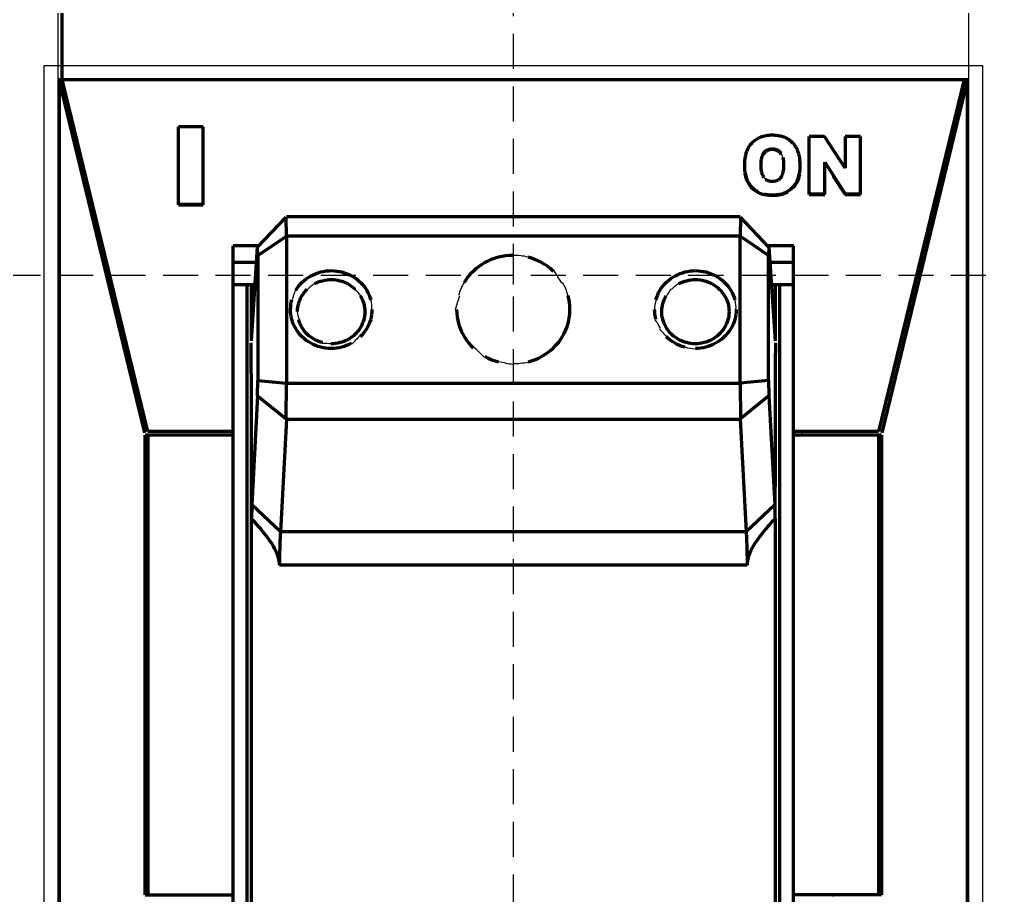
# Model space of a CAD drawing. Header units: millimetres. Extents: x 1683 to 1896, y 0 to 327.
# Drawn here: x 1754.6 to 1824.3, y 119.2 to 181.8 of the extents above; entities that cross this region are included whole.
import ezdxf

# ---------------------------------------------------------------- set-up
doc = ezdxf.new("R2010")
doc.units = ezdxf.units.MM
doc.linetypes.add('ACAD_ISO02W100', pattern=[15, 12, -3])
doc.linetypes.add('HIDDEN', pattern=[0.375, 0.25, -0.125])
doc.layers.add('8', color=140, linetype='ACAD_ISO02W100')
doc.layers.add('at_Entity', color=7, linetype='Continuous')

# ---------------------------------------------------------------- blocks, each defined once
blk = doc.blocks.new('12')
at = {"color": 1, "ltscale": 10}
blk.add_line((9392.501, -5982.882), (9392.501, -5984.153), dxfattribs=at)
for p, q in [((9413.121, -5994.663), (9413.121, -5994.928)), ((9415.333, -6027.731), (9415.333, -6027.856))]:
    blk.add_line(p, q)
blk.add_lwpolyline([(9360.007, -5890.018), (9425.005, -5890.018), (9425.005, -6086.518), (9360.007, -6086.518)], close=True)
at = {"color": 3}
blk.add_lwpolyline([(9359.001, -5968.518), (9426.001, -5968.518), (9426.001, -6087.518), (9359.001, -6087.518)], close=True, dxfattribs=at)
at = {"layer": '8', "color": 3, "linetype": 'HIDDEN', "ltscale": 10}
for p, q in [((9392.501, -5820.018), (9392.501, -6147.018)), ((9497.501, -5983.518), (9287.501, -5983.518))]:
    blk.add_line(p, q, dxfattribs=at)
at = {"layer": 'at_Entity', "color": 0, "lineweight": 140}
for p, q in [((9360.301, -5969.518), (9360.301, -5890.018)), ((9360.007, -5969.518), (9425.005, -5969.518)), ((9360.076, -5969.518), (9360.076, -6085.236)), ((9366.19, -5994.744), (9360.076, -5969.518)), ((9360.268, -5969.518), (9360.301, -5969.518)), ((9366.414, -5994.663), (9360.301, -5969.518)), ((9424.697, -5969.518), (9418.579, -5994.663)), ((9424.931, -5969.518), (9418.823, -5994.744)), ((9424.697, -5969.518), (9424.739, -5969.518)), ((9424.739, -5969.518), (9424.785, -5969.518)), ((9424.785, -5969.518), (9424.821, -5969.518)), ((9424.821, -5969.518), (9424.862, -5969.518)), ((9424.931, -6085.236), (9424.931, -5969.518)), ((9368.604, -5978.468), (9368.604, -5972.914)), ((9370.353, -5972.914), (9368.604, -5972.914)), ((9370.353, -5978.468), (9370.353, -5972.914)), ((9409.527, -5974.071), (9409.465, -5974.14)), ((9409.594, -5974.004), (9409.527, -5974.071)), ((9409.657, -5973.945), (9409.594, -5974.004)), ((9409.739, -5973.88), (9409.657, -5973.945)), ((9409.815, -5973.828), (9409.739, -5973.88)), ((9409.892, -5973.777), (9409.815, -5973.828)), ((9409.968, -5973.733), (9409.892, -5973.777)), ((9410.066, -5973.687), (9409.968, -5973.733)), ((9410.158, -5973.651), (9410.066, -5973.687)), ((9410.249, -5973.617), (9410.158, -5973.651)), ((9410.334, -5973.591), (9410.249, -5973.617)), ((9410.445, -5973.566), (9410.334, -5973.591)), ((9410.549, -5973.548), (9410.445, -5973.566)), ((9410.653, -5973.53), (9410.549, -5973.548)), ((9410.751, -5973.519), (9410.653, -5973.53)), ((9410.876, -5973.513), (9410.751, -5973.519)), ((9410.989, -5973.511), (9410.876, -5973.513)), ((9411.09, -5973.512), (9410.989, -5973.511)), ((9411.186, -5973.516), (9411.09, -5973.512)), ((9411.305, -5973.527), (9411.186, -5973.516)), ((9411.409, -5973.54), (9411.305, -5973.527)), ((9411.417, -5973.545), (9411.409, -5973.54)), ((9411.423, -5973.547), (9411.417, -5973.545)), ((9411.43, -5973.548), (9411.423, -5973.547)), ((9411.438, -5973.548), (9411.43, -5973.548)), ((9411.535, -5973.565), (9411.438, -5973.548)), ((9411.629, -5973.584), (9411.535, -5973.565)), ((9411.741, -5973.613), (9411.629, -5973.584)), ((9411.838, -5973.644), (9411.741, -5973.613)), ((9411.925, -5973.681), (9411.838, -5973.644)), ((9412.006, -5973.717), (9411.925, -5973.681)), ((9412.1, -5973.769), (9412.006, -5973.717)), ((9412.177, -5973.82), (9412.1, -5973.769)), ((9412.25, -5973.871), (9412.177, -5973.82)), ((9412.319, -5973.922), (9412.25, -5973.871)), ((9412.4, -5973.994), (9412.319, -5973.922)), ((9412.465, -5974.063), (9412.4, -5973.994)), ((9412.523, -5974.13), (9412.465, -5974.063)), ((9414.735, -5973.592), (9413.627, -5973.592)), ((9413.627, -5977.738), (9413.627, -5973.592)), ((9416.19, -5975.853), (9414.735, -5973.592)), ((9417.304, -5973.592), (9416.19, -5973.592)), ((9416.19, -5973.592), (9416.19, -5975.853)), ((9417.304, -5977.738), (9417.304, -5973.592)), ((9409.133, -5974.741), (9409.113, -5974.808)), ((9409.168, -5974.65), (9409.133, -5974.741)), ((9409.205, -5974.565), (9409.168, -5974.65)), ((9409.254, -5974.462), (9409.205, -5974.565)), ((9409.297, -5974.373), (9409.254, -5974.462)), ((9409.348, -5974.294), (9409.297, -5974.373)), ((9409.398, -5974.222), (9409.348, -5974.294)), ((9409.465, -5974.14), (9409.398, -5974.222)), ((9410.355, -5974.82), (9410.405, -5974.741)), ((9410.405, -5974.741), (9410.432, -5974.709)), ((9410.431, -5974.765), (9410.405, -5974.793)), ((9410.457, -5974.737), (9410.431, -5974.765)), ((9410.432, -5974.709), (9410.464, -5974.675)), ((9410.49, -5974.703), (9410.457, -5974.737)), ((9410.464, -5974.675), (9410.491, -5974.65)), ((9410.52, -5974.675), (9410.49, -5974.703)), ((9410.491, -5974.65), (9410.52, -5974.623)), ((9410.52, -5974.623), (9410.554, -5974.597)), ((9410.553, -5974.653), (9410.52, -5974.675)), ((9410.582, -5974.634), (9410.553, -5974.653)), ((9410.554, -5974.597), (9410.591, -5974.57)), ((9410.621, -5974.611), (9410.582, -5974.634)), ((9410.591, -5974.57), (9410.622, -5974.552)), ((9410.658, -5974.594), (9410.621, -5974.611)), ((9410.622, -5974.552), (9410.658, -5974.535)), ((9410.658, -5974.535), (9410.698, -5974.524)), ((9410.697, -5974.579), (9410.658, -5974.594)), ((9410.733, -5974.567), (9410.697, -5974.579)), ((9410.698, -5974.524), (9410.743, -5974.511)), ((9410.777, -5974.553), (9410.733, -5974.567)), ((9410.743, -5974.511), (9410.779, -5974.501)), ((9410.814, -5974.542), (9410.777, -5974.553)), ((9410.779, -5974.501), (9410.814, -5974.491)), ((9410.814, -5974.491), (9410.857, -5974.482)), ((9410.856, -5974.537), (9410.814, -5974.542)), ((9410.896, -5974.532), (9410.856, -5974.537)), ((9410.857, -5974.482), (9410.907, -5974.477)), ((9410.946, -5974.529), (9410.896, -5974.532)), ((9410.907, -5974.477), (9410.947, -5974.476)), ((9410.989, -5974.527), (9410.946, -5974.529)), ((9410.947, -5974.476), (9410.989, -5974.476)), ((9410.989, -5974.476), (9411.033, -5974.476)), ((9411.032, -5974.528), (9410.989, -5974.527)), ((9411.073, -5974.531), (9411.032, -5974.528)), ((9411.033, -5974.476), (9411.084, -5974.478)), ((9411.123, -5974.537), (9411.073, -5974.531)), ((9411.084, -5974.478), (9411.125, -5974.482)), ((9411.167, -5974.542), (9411.123, -5974.537)), ((9411.125, -5974.482), (9411.167, -5974.491)), ((9411.167, -5974.491), (9411.207, -5974.502)), ((9411.206, -5974.553), (9411.167, -5974.542)), ((9411.242, -5974.563), (9411.206, -5974.553)), ((9411.207, -5974.502), (9411.252, -5974.514)), ((9411.286, -5974.578), (9411.242, -5974.563)), ((9411.252, -5974.514), (9411.287, -5974.524)), ((9411.323, -5974.594), (9411.286, -5974.578)), ((9411.287, -5974.524), (9411.323, -5974.535)), ((9411.323, -5974.535), (9411.358, -5974.553)), ((9411.357, -5974.611), (9411.323, -5974.594)), ((9411.39, -5974.629), (9411.357, -5974.611)), ((9411.358, -5974.553), (9411.399, -5974.576)), ((9411.431, -5974.653), (9411.39, -5974.629)), ((9411.399, -5974.576), (9411.432, -5974.598)), ((9411.466, -5974.675), (9411.431, -5974.653)), ((9411.432, -5974.598), (9411.466, -5974.623)), ((9411.466, -5974.623), (9411.499, -5974.651)), ((9411.498, -5974.701), (9411.466, -5974.675)), ((9411.525, -5974.727), (9411.498, -5974.701)), ((9411.499, -5974.651), (9411.533, -5974.683)), ((9411.556, -5974.761), (9411.525, -5974.727)), ((9411.533, -5974.683), (9411.557, -5974.71)), ((9411.582, -5974.793), (9411.556, -5974.761)), ((9411.557, -5974.71), (9411.582, -5974.741)), ((9412.577, -5974.196), (9412.523, -5974.13)), ((9412.64, -5974.281), (9412.577, -5974.196)), ((9412.692, -5974.358), (9412.64, -5974.281)), ((9412.739, -5974.443), (9412.692, -5974.358)), ((9412.779, -5974.524), (9412.739, -5974.443)), ((9412.821, -5974.626), (9412.779, -5974.524)), ((9412.853, -5974.719), (9412.821, -5974.626)), ((9412.876, -5974.783), (9412.853, -5974.719)), ((9412.893, -5974.844), (9412.876, -5974.783)), ((9409.015, -5975.343), (9409.008, -5975.486)), ((9409.036, -5975.168), (9409.015, -5975.343)), ((9409.065, -5975.013), (9409.036, -5975.168)), ((9409.078, -5974.948), (9409.065, -5975.013)), ((9409.092, -5974.886), (9409.078, -5974.948)), ((9409.113, -5974.808), (9409.092, -5974.886)), ((9410.195, -5975.506), (9410.204, -5975.355)), ((9410.204, -5975.355), (9410.221, -5975.234)), ((9410.221, -5975.234), (9410.25, -5975.109)), ((9410.25, -5975.109), (9410.278, -5975.01)), ((9410.278, -5975.01), (9410.316, -5974.902)), ((9410.316, -5974.902), (9410.355, -5974.82)), ((9410.367, -5974.86), (9410.353, -5974.881)), ((9410.38, -5974.839), (9410.367, -5974.86)), ((9410.394, -5974.815), (9410.38, -5974.839)), ((9410.405, -5974.793), (9410.394, -5974.815)), ((9411.593, -5974.813), (9411.582, -5974.793)), ((9411.604, -5974.83), (9411.593, -5974.813)), ((9411.618, -5974.853), (9411.604, -5974.83)), ((9411.633, -5974.874), (9411.618, -5974.853)), ((9411.737, -5975.087), (9411.772, -5975.21)), ((9411.772, -5975.21), (9411.794, -5975.35)), ((9411.794, -5975.35), (9411.797, -5975.465)), ((9411.797, -5975.465), (9411.797, -5975.588)), ((9412.911, -5974.921), (9412.893, -5974.844)), ((9412.928, -5974.991), (9412.911, -5974.921)), ((9412.956, -5975.137), (9412.928, -5974.991)), ((9412.974, -5975.275), (9412.956, -5975.137)), ((9412.983, -5975.451), (9412.974, -5975.275)), ((9412.986, -5975.61), (9412.983, -5975.451)), ((9414.746, -5977.738), (9414.746, -5975.433)), ((9414.746, -5975.433), (9416.19, -5977.694)), ((9409.008, -5975.486), (9409.006, -5975.639)), ((9409.006, -5975.639), (9409.009, -5975.805)), ((9409.009, -5975.805), (9409.02, -5975.991)), ((9409.02, -5975.991), (9409.041, -5976.139)), ((9409.041, -5976.139), (9409.076, -5976.295)), ((9410.192, -5975.639), (9410.195, -5975.506)), ((9410.194, -5975.768), (9410.192, -5975.639)), ((9410.2, -5975.888), (9410.194, -5975.768)), ((9410.221, -5976.04), (9410.2, -5975.888)), ((9410.25, -5976.177), (9410.221, -5976.04)), ((9410.262, -5976.225), (9410.25, -5976.177)), ((9411.737, -5976.162), (9411.731, -5976.212)), ((9411.771, -5976.027), (9411.737, -5976.162)), ((9411.789, -5975.896), (9411.771, -5976.027)), ((9411.796, -5975.733), (9411.789, -5975.896)), ((9411.797, -5975.588), (9411.796, -5975.733)), ((9412.928, -5976.258), (9412.956, -5976.097)), ((9412.956, -5976.097), (9412.978, -5975.914)), ((9412.978, -5975.914), (9412.984, -5975.766)), ((9412.984, -5975.766), (9412.986, -5975.61)), ((9409.052, -5976.264), (9409.047, -5976.236)), ((9409.058, -5976.291), (9409.052, -5976.264)), ((9409.067, -5976.325), (9409.058, -5976.291)), ((9409.076, -5976.354), (9409.067, -5976.325)), ((9409.076, -5976.295), (9409.11, -5976.434)), ((9409.108, -5976.487), (9409.076, -5976.354)), ((9409.145, -5976.612), (9409.108, -5976.487)), ((9409.11, -5976.434), (9409.157, -5976.591)), ((9409.205, -5976.762), (9409.145, -5976.612)), ((9409.157, -5976.591), (9409.207, -5976.717)), ((9409.269, -5976.891), (9409.205, -5976.762)), ((9409.207, -5976.717), (9409.269, -5976.847)), ((9409.269, -5976.847), (9409.336, -5976.95)), ((9410.275, -5976.27), (9410.262, -5976.225)), ((9410.296, -5976.323), (9410.275, -5976.27)), ((9410.319, -5976.369), (9410.296, -5976.323)), ((9410.336, -5976.41), (9410.319, -5976.369)), ((9410.354, -5976.448), (9410.336, -5976.41)), ((9410.38, -5976.492), (9410.354, -5976.448)), ((9410.405, -5976.531), (9410.38, -5976.492)), ((9410.553, -5976.681), (9410.52, -5976.656)), ((9410.582, -5976.703), (9410.553, -5976.681)), ((9410.621, -5976.723), (9410.582, -5976.703)), ((9410.658, -5976.737), (9410.621, -5976.723)), ((9410.697, -5976.755), (9410.658, -5976.737)), ((9410.734, -5976.767), (9410.697, -5976.755)), ((9410.782, -5976.781), (9410.734, -5976.767)), ((9410.825, -5976.796), (9410.782, -5976.781)), ((9410.864, -5976.801), (9410.825, -5976.796)), ((9410.904, -5976.806), (9410.864, -5976.801)), ((9410.954, -5976.809), (9410.904, -5976.806)), ((9410.995, -5976.81), (9410.954, -5976.809)), ((9411.039, -5976.809), (9410.995, -5976.81)), ((9411.079, -5976.807), (9411.039, -5976.809)), ((9411.13, -5976.801), (9411.079, -5976.807)), ((9411.179, -5976.796), (9411.13, -5976.801)), ((9411.215, -5976.785), (9411.179, -5976.796)), ((9411.252, -5976.774), (9411.215, -5976.785)), ((9411.297, -5976.756), (9411.252, -5976.774)), ((9411.334, -5976.737), (9411.297, -5976.756)), ((9411.372, -5976.724), (9411.334, -5976.737)), ((9411.406, -5976.708), (9411.372, -5976.724)), ((9411.446, -5976.685), (9411.406, -5976.708)), ((9411.478, -5976.663), (9411.446, -5976.685)), ((9411.509, -5976.635), (9411.478, -5976.663)), ((9411.534, -5976.607), (9411.509, -5976.635)), ((9411.564, -5976.571), (9411.534, -5976.607)), ((9411.593, -5976.538), (9411.564, -5976.571)), ((9411.621, -5976.496), (9411.593, -5976.538)), ((9411.646, -5976.458), (9411.621, -5976.496)), ((9411.672, -5976.405), (9411.646, -5976.458)), ((9411.691, -5976.354), (9411.672, -5976.405)), ((9411.707, -5976.31), (9411.691, -5976.354)), ((9411.72, -5976.267), (9411.707, -5976.31)), ((9411.731, -5976.212), (9411.72, -5976.267)), ((9412.761, -5976.847), (9412.702, -5976.955)), ((9412.705, -5976.894), (9412.761, -5976.788)), ((9412.761, -5976.788), (9412.815, -5976.66)), ((9412.814, -5976.723), (9412.761, -5976.847)), ((9412.856, -5976.606), (9412.814, -5976.723)), ((9412.815, -5976.66), (9412.866, -5976.513)), ((9412.896, -5976.46), (9412.856, -5976.606)), ((9412.866, -5976.513), (9412.898, -5976.391)), ((9412.928, -5976.332), (9412.896, -5976.46)), ((9412.898, -5976.391), (9412.928, -5976.258)), ((9415.33, -5976.398), (9416.19, -5977.738)), ((9409.333, -5977.003), (9409.269, -5976.891)), ((9409.397, -5977.104), (9409.333, -5977.003)), ((9409.336, -5976.95), (9409.416, -5977.068)), ((9409.487, -5977.218), (9409.397, -5977.104)), ((9409.416, -5977.068), (9409.489, -5977.161)), ((9409.574, -5977.311), (9409.487, -5977.218)), ((9409.489, -5977.161), (9409.574, -5977.252)), ((9409.574, -5977.252), (9409.665, -5977.33)), ((9409.662, -5977.392), (9409.574, -5977.311)), ((9409.747, -5977.461), (9409.662, -5977.392)), ((9409.665, -5977.33), (9409.772, -5977.416)), ((9409.86, -5977.533), (9409.747, -5977.461)), ((9409.772, -5977.416), (9409.863, -5977.478)), ((9409.965, -5977.591), (9409.86, -5977.533)), ((9409.863, -5977.478), (9409.965, -5977.532)), ((9411.937, -5977.589), (9412.002, -5977.558)), ((9412.002, -5977.558), (9412.052, -5977.531)), ((9412.103, -5977.562), (9412.05, -5977.589)), ((9412.052, -5977.531), (9412.103, -5977.503)), ((9412.103, -5977.503), (9412.205, -5977.439)), ((9412.205, -5977.439), (9412.316, -5977.36)), ((9412.316, -5977.36), (9412.399, -5977.287)), ((9412.399, -5977.287), (9412.482, -5977.201)), ((9412.482, -5977.201), (9412.564, -5977.104)), ((9412.561, -5977.157), (9412.482, -5977.245)), ((9412.629, -5977.071), (9412.561, -5977.157)), ((9412.564, -5977.104), (9412.647, -5976.991)), ((9412.702, -5976.955), (9412.629, -5977.071)), ((9412.647, -5976.991), (9412.705, -5976.894)), ((9410.074, -5977.645), (9409.965, -5977.591)), ((9410.181, -5977.688), (9410.074, -5977.645)), ((9410.318, -5977.727), (9410.181, -5977.688)), ((9410.44, -5977.753), (9410.318, -5977.727)), ((9410.44, -5977.702), (9410.513, -5977.716)), ((9410.511, -5977.768), (9410.44, -5977.753)), ((9410.577, -5977.78), (9410.511, -5977.768)), ((9410.513, -5977.716), (9410.595, -5977.728)), ((9410.657, -5977.794), (9410.577, -5977.78)), ((9410.595, -5977.728), (9410.659, -5977.736)), ((9410.727, -5977.805), (9410.657, -5977.794)), ((9410.659, -5977.736), (9410.727, -5977.746)), ((9410.727, -5977.746), (9410.803, -5977.75)), ((9410.8, -5977.806), (9410.727, -5977.805)), ((9410.872, -5977.808), (9410.8, -5977.806)), ((9410.803, -5977.75), (9410.891, -5977.753)), ((9410.959, -5977.811), (9410.872, -5977.808)), ((9410.891, -5977.753), (9410.962, -5977.753)), ((9411.035, -5977.812), (9410.959, -5977.811)), ((9410.962, -5977.753), (9411.035, -5977.753)), ((9411.035, -5977.753), (9411.113, -5977.753)), ((9411.11, -5977.811), (9411.035, -5977.812)), ((9411.18, -5977.809), (9411.11, -5977.811)), ((9411.113, -5977.753), (9411.199, -5977.751)), ((9411.266, -5977.806), (9411.18, -5977.809)), ((9411.199, -5977.751), (9411.268, -5977.747)), ((9411.34, -5977.805), (9411.266, -5977.806)), ((9411.268, -5977.747), (9411.34, -5977.738)), ((9411.34, -5977.738), (9411.413, -5977.729)), ((9411.411, -5977.791), (9411.34, -5977.805)), ((9411.477, -5977.781), (9411.411, -5977.791)), ((9411.413, -5977.729), (9411.495, -5977.719)), ((9411.558, -5977.767), (9411.477, -5977.781)), ((9411.495, -5977.719), (9411.56, -5977.711)), ((9411.628, -5977.753), (9411.558, -5977.767)), ((9411.56, -5977.711), (9411.628, -5977.702)), ((9411.628, -5977.702), (9411.692, -5977.681)), ((9411.69, -5977.733), (9411.628, -5977.753)), ((9411.747, -5977.715), (9411.69, -5977.733)), ((9411.692, -5977.681), (9411.763, -5977.658)), ((9411.817, -5977.693), (9411.747, -5977.715)), ((9411.763, -5977.658), (9411.819, -5977.638)), ((9411.878, -5977.672), (9411.817, -5977.693)), ((9411.819, -5977.638), (9411.878, -5977.613)), ((9411.878, -5977.613), (9411.937, -5977.589)), ((9411.935, -5977.645), (9411.878, -5977.672)), ((9411.988, -5977.62), (9411.935, -5977.645)), ((9412.05, -5977.589), (9411.988, -5977.62)), ((9413.627, -5977.694), (9414.746, -5977.694)), ((9413.627, -5977.738), (9414.746, -5977.738)), ((9416.19, -5977.694), (9417.304, -5977.694)), ((9416.19, -5977.738), (9417.304, -5977.738)), ((9368.604, -5978.416), (9370.353, -5978.416)), ((9368.604, -5978.468), (9370.353, -5978.468)), ((9374.248, -5981.502), (9376.276, -5979.344)), ((9376.317, -5980.706), (9376.276, -5979.344)), ((9408.707, -5979.329), (9376.305, -5979.329)), ((9408.73, -5979.344), (9408.696, -5980.706)), ((9410.75, -5981.502), (9408.73, -5979.344)), ((9374.271, -5982.084), (9376.317, -5980.706)), ((9376.305, -5980.706), (9376.305, -5991.194)), ((9408.707, -5980.706), (9376.305, -5980.706)), ((9408.707, -5991.194), (9408.707, -5980.706)), ((9410.733, -5982.084), (9408.707, -5980.706)), ((9372.505, -6059.216), (9372.505, -5981.391)), ((9374.352, -5981.391), (9372.505, -5981.391)), ((9373.81, -5988.189), (9374.248, -5981.502)), ((9374.271, -5982.084), (9374.248, -5981.502)), ((9412.505, -5981.391), (9410.647, -5981.391)), ((9410.75, -5981.502), (9410.733, -5982.084)), ((9410.75, -5981.502), (9411.196, -5988.189)), ((9412.505, -6059.216), (9412.505, -5981.391)), ((9374.271, -5982.084), (9374.271, -5991.01)), ((9390.922, -5982.389), (9390.704, -5982.486)), ((9391.2, -5982.291), (9390.922, -5982.389)), ((9391.452, -5982.216), (9391.2, -5982.291)), ((9391.701, -5982.159), (9391.452, -5982.216)), ((9391.939, -5982.118), (9391.701, -5982.159)), ((9392.235, -5982.092), (9391.939, -5982.118)), ((9392.496, -5982.084), (9392.235, -5982.092)), ((9393.799, -5982.287), (9393.555, -5982.216)), ((9394.022, -5982.366), (9393.799, -5982.287)), ((9394.291, -5982.484), (9394.022, -5982.366)), ((9410.733, -5991.01), (9410.733, -5982.084)), ((9374.179, -5982.599), (9372.505, -5982.599)), ((9389.828, -5983.051), (9389.64, -5983.225)), ((9390.013, -5982.902), (9389.828, -5983.051)), ((9390.255, -5982.736), (9390.013, -5982.902)), ((9390.476, -5982.599), (9390.255, -5982.736)), ((9390.704, -5982.486), (9390.476, -5982.599)), ((9394.524, -5982.599), (9394.291, -5982.484)), ((9394.743, -5982.731), (9394.524, -5982.599)), ((9394.942, -5982.862), (9394.743, -5982.731)), ((9395.173, -5983.047), (9394.942, -5982.862)), ((9395.367, -5983.225), (9395.173, -5983.047)), ((9412.505, -5982.599), (9410.825, -5982.599)), ((9377.579, -5983.87), (9377.749, -5983.736)), ((9377.749, -5983.736), (9377.895, -5983.64)), ((9377.895, -5983.64), (9378.054, -5983.549)), ((9378.054, -5983.549), (9378.222, -5983.462)), ((9378.222, -5983.462), (9378.418, -5983.376)), ((9378.418, -5983.376), (9378.581, -5983.321)), ((9378.581, -5983.321), (9378.756, -5983.269)), ((9378.756, -5983.269), (9378.941, -5983.23)), ((9378.941, -5983.23), (9379.151, -5983.195)), ((9379.04, -5983.86), (9379.211, -5983.828)), ((9379.151, -5983.195), (9379.324, -5983.179)), ((9379.211, -5983.828), (9379.354, -5983.813)), ((9379.324, -5983.179), (9379.507, -5983.174)), ((9379.354, -5983.813), (9379.507, -5983.807)), ((9379.507, -5983.174), (9379.695, -5983.18)), ((9379.507, -5983.807), (9379.661, -5983.814)), ((9379.661, -5983.814), (9379.834, -5983.833)), ((9379.695, -5983.18), (9379.906, -5983.2)), ((9379.834, -5983.833), (9379.975, -5983.86)), ((9379.906, -5983.2), (9380.075, -5983.23)), ((9380.075, -5983.23), (9380.252, -5983.269)), ((9380.252, -5983.269), (9380.436, -5983.324)), ((9380.436, -5983.324), (9380.641, -5983.394)), ((9380.641, -5983.394), (9380.8, -5983.464)), ((9380.8, -5983.464), (9380.963, -5983.549)), ((9380.963, -5983.549), (9381.124, -5983.644)), ((9381.124, -5983.644), (9381.299, -5983.764)), ((9381.299, -5983.764), (9381.434, -5983.874)), ((9389.13, -5983.811), (9388.992, -5984.021)), ((9389.267, -5983.624), (9389.13, -5983.811)), ((9389.458, -5983.408), (9389.267, -5983.624)), ((9389.64, -5983.225), (9389.458, -5983.408)), ((9403.579, -5983.87), (9403.745, -5983.736)), ((9403.745, -5983.736), (9403.889, -5983.64)), ((9403.889, -5983.64), (9404.05, -5983.549)), ((9404.05, -5983.549), (9404.218, -5983.462)), ((9404.218, -5983.462), (9404.413, -5983.376)), ((9404.413, -5983.376), (9404.574, -5983.321)), ((9404.574, -5983.321), (9404.746, -5983.269)), ((9404.746, -5983.269), (9404.936, -5983.23)), ((9404.936, -5983.23), (9405.147, -5983.195)), ((9405.041, -5983.86), (9405.212, -5983.828)), ((9405.147, -5983.195), (9405.318, -5983.179)), ((9405.212, -5983.828), (9405.351, -5983.813)), ((9405.318, -5983.179), (9405.503, -5983.174)), ((9405.351, -5983.813), (9405.503, -5983.807)), ((9405.503, -5983.174), (9405.693, -5983.18)), ((9405.503, -5983.807), (9405.663, -5983.814)), ((9405.663, -5983.814), (9405.84, -5983.833)), ((9405.693, -5983.18), (9405.905, -5983.2)), ((9405.84, -5983.833), (9405.978, -5983.86)), ((9405.905, -5983.2), (9406.074, -5983.23)), ((9406.074, -5983.23), (9406.253, -5983.269)), ((9406.253, -5983.269), (9406.433, -5983.324)), ((9406.433, -5983.324), (9406.632, -5983.394)), ((9406.632, -5983.394), (9406.789, -5983.464)), ((9406.789, -5983.464), (9406.952, -5983.549)), ((9406.952, -5983.549), (9407.118, -5983.644)), ((9407.118, -5983.644), (9407.296, -5983.764)), ((9407.296, -5983.764), (9407.432, -5983.874)), ((9374.082, -5984.197), (9372.505, -5984.197)), ((9373.497, -6056.992), (9373.497, -5984.197)), ((9373.805, -5988.189), (9373.805, -5984.197)), ((9376.972, -5984.588), (9377.072, -5984.426)), ((9377.072, -5984.426), (9377.196, -5984.254)), ((9377.196, -5984.254), (9377.309, -5984.126)), ((9377.309, -5984.126), (9377.435, -5983.999)), ((9377.435, -5983.999), (9377.579, -5983.87)), ((9377.695, -5984.594), (9377.798, -5984.485)), ((9378.307, -5984.124), (9378.447, -5984.051)), ((9378.447, -5984.051), (9378.607, -5983.978)), ((9378.607, -5983.978), (9378.742, -5983.933)), ((9378.742, -5983.933), (9378.892, -5983.895)), ((9378.892, -5983.895), (9379.04, -5983.86)), ((9379.975, -5983.86), (9380.126, -5983.895)), ((9380.126, -5983.895), (9380.274, -5983.935)), ((9380.274, -5983.935), (9380.436, -5983.993)), ((9380.436, -5983.993), (9380.565, -5984.052)), ((9380.565, -5984.052), (9380.704, -5984.124)), ((9380.704, -5984.124), (9380.836, -5984.202)), ((9380.836, -5984.202), (9380.982, -5984.3)), ((9380.982, -5984.3), (9381.095, -5984.389)), ((9381.095, -5984.389), (9381.21, -5984.485)), ((9381.434, -5983.874), (9381.575, -5983.999)), ((9381.575, -5983.999), (9381.705, -5984.131)), ((9381.705, -5984.131), (9381.842, -5984.29)), ((9381.842, -5984.29), (9381.942, -5984.431)), ((9381.942, -5984.431), (9382.041, -5984.588)), ((9402.962, -5984.588), (9403.069, -5984.426)), ((9403.069, -5984.426), (9403.199, -5984.254)), ((9403.199, -5984.254), (9403.313, -5984.126)), ((9403.313, -5984.126), (9403.437, -5983.999)), ((9403.437, -5983.999), (9403.579, -5983.87)), ((9404.303, -5984.124), (9404.446, -5984.051)), ((9404.446, -5984.051), (9404.608, -5983.978)), ((9404.608, -5983.978), (9404.741, -5983.933)), ((9404.741, -5983.933), (9404.887, -5983.895)), ((9404.887, -5983.895), (9405.041, -5983.86)), ((9405.978, -5983.86), (9406.121, -5983.895)), ((9406.121, -5983.895), (9406.274, -5983.935)), ((9406.274, -5983.935), (9406.44, -5983.993)), ((9406.44, -5983.993), (9406.569, -5984.052)), ((9406.569, -5984.052), (9406.705, -5984.124)), ((9406.705, -5984.124), (9406.842, -5984.202)), ((9406.842, -5984.202), (9406.988, -5984.3)), ((9406.988, -5984.3), (9407.096, -5984.389)), ((9407.096, -5984.389), (9407.206, -5984.485)), ((9407.206, -5984.485), (9407.312, -5984.599)), ((9407.432, -5983.874), (9407.571, -5983.999)), ((9407.571, -5983.999), (9407.701, -5984.131)), ((9407.701, -5984.131), (9407.838, -5984.29)), ((9407.838, -5984.29), (9407.94, -5984.431)), ((9407.94, -5984.431), (9408.043, -5984.588)), ((9412.505, -5984.197), (9410.932, -5984.197)), ((9411.202, -5984.197), (9411.202, -5988.189)), ((9411.507, -5984.197), (9411.507, -6056.992)), ((9377.221, -5985.384), (9377.281, -5985.224)), ((9377.281, -5985.224), (9377.343, -5985.1)), ((9377.343, -5985.1), (9377.413, -5984.971)), ((9377.413, -5984.971), (9377.499, -5984.841)), ((9377.499, -5984.841), (9377.603, -5984.7)), ((9377.603, -5984.7), (9377.695, -5984.594)), ((9381.599, -5984.971), (9381.671, -5985.108)), ((9381.671, -5985.108), (9381.742, -5985.262)), ((9382.041, -5984.588), (9382.122, -5984.746)), ((9382.122, -5984.746), (9382.207, -5984.933)), ((9382.207, -5984.933), (9382.267, -5985.091)), ((9382.267, -5985.091), (9382.321, -5985.265)), ((9396.474, -5985.191), (9396.412, -5984.956)), ((9396.516, -5985.413), (9396.474, -5985.191)), ((9402.692, -5985.258), (9402.745, -5985.083)), ((9402.745, -5985.083), (9402.814, -5984.89)), ((9402.814, -5984.89), (9402.882, -5984.741)), ((9402.882, -5984.741), (9402.962, -5984.588)), ((9403.225, -5985.384), (9403.283, -5985.224)), ((9403.283, -5985.224), (9403.345, -5985.1)), ((9403.345, -5985.1), (9403.419, -5984.971)), ((9407.312, -5984.599), (9407.426, -5984.734)), ((9407.426, -5984.734), (9407.511, -5984.848)), ((9407.511, -5984.848), (9407.594, -5984.971)), ((9407.594, -5984.971), (9407.667, -5985.108)), ((9407.667, -5985.108), (9407.741, -5985.262)), ((9408.043, -5984.588), (9408.128, -5984.746)), ((9408.128, -5984.746), (9408.214, -5984.933)), ((9408.214, -5984.933), (9408.27, -5985.091)), ((9408.27, -5985.091), (9408.322, -5985.265)), ((9376.604, -5985.958), (9376.609, -5985.774)), ((9376.609, -5985.774), (9376.624, -5985.574)), ((9376.624, -5985.574), (9376.651, -5985.419)), ((9376.651, -5985.419), (9376.691, -5985.258)), ((9377.101, -5985.953), (9377.118, -5985.79)), ((9377.118, -5985.79), (9377.145, -5985.662)), ((9377.145, -5985.662), (9377.182, -5985.53)), ((9377.182, -5985.53), (9377.221, -5985.384)), ((9381.742, -5985.262), (9381.788, -5985.39)), ((9381.788, -5985.39), (9381.829, -5985.53)), ((9381.829, -5985.53), (9381.861, -5985.667)), ((9381.861, -5985.667), (9381.887, -5985.826)), ((9381.887, -5985.826), (9381.895, -5985.958)), ((9396.542, -5985.698), (9396.516, -5985.413)), ((9396.55, -5985.958), (9396.542, -5985.698)), ((9403.109, -5985.953), (9403.125, -5985.79)), ((9403.125, -5985.79), (9403.15, -5985.662)), ((9403.15, -5985.662), (9403.184, -5985.53)), ((9403.184, -5985.53), (9403.225, -5985.384)), ((9407.741, -5985.262), (9407.791, -5985.39)), ((9407.791, -5985.39), (9407.836, -5985.53)), ((9407.836, -5985.53), (9407.864, -5985.667)), ((9407.864, -5985.667), (9407.889, -5985.826)), ((9407.889, -5985.826), (9407.9, -5985.958)), ((9376.608, -5986.121), (9376.604, -5985.958)), ((9376.619, -5986.279), (9376.608, -5986.121)), ((9376.651, -5986.477), (9376.619, -5986.279)), ((9376.691, -5986.65), (9376.651, -5986.477)), ((9377.096, -5986.098), (9377.101, -5985.953)), ((9381.861, -5986.542), (9381.829, -5986.679)), ((9381.882, -5986.413), (9381.861, -5986.542)), ((9381.894, -5986.249), (9381.882, -5986.413)), ((9381.898, -5986.098), (9381.894, -5986.249)), ((9381.895, -5985.958), (9381.898, -5986.098)), ((9382.359, -5986.482), (9382.321, -5986.65)), ((9382.387, -5986.322), (9382.359, -5986.482)), ((9382.406, -5986.127), (9382.387, -5986.322)), ((9382.413, -5985.958), (9382.406, -5986.127)), ((9388.457, -5985.958), (9388.466, -5986.207)), ((9388.466, -5986.207), (9388.493, -5986.489)), ((9388.493, -5986.489), (9388.538, -5986.715)), ((9396.475, -5986.706), (9396.525, -5986.427)), ((9396.525, -5986.427), (9396.544, -5986.199)), ((9396.544, -5986.199), (9396.55, -5985.958)), ((9402.599, -5986.121), (9402.594, -5985.958)), ((9402.614, -5986.279), (9402.599, -5986.121)), ((9402.65, -5986.477), (9402.614, -5986.279)), ((9402.692, -5986.65), (9402.65, -5986.477)), ((9403.104, -5986.098), (9403.109, -5985.953)), ((9403.108, -5986.244), (9403.104, -5986.098)), ((9403.12, -5986.376), (9403.108, -5986.244)), ((9403.149, -5986.534), (9403.12, -5986.376)), ((9403.184, -5986.672), (9403.149, -5986.534)), ((9407.858, -5986.542), (9407.824, -5986.679)), ((9407.883, -5986.413), (9407.858, -5986.542)), ((9407.899, -5986.249), (9407.883, -5986.413)), ((9407.905, -5986.098), (9407.899, -5986.249)), ((9407.9, -5985.958), (9407.905, -5986.098)), ((9408.36, -5986.482), (9408.322, -5986.65)), ((9408.389, -5986.322), (9408.36, -5986.482)), ((9408.408, -5986.127), (9408.389, -5986.322)), ((9408.414, -5985.958), (9408.408, -5986.127)), ((9376.738, -5986.815), (9376.691, -5986.65)), ((9376.794, -5986.97), (9376.738, -5986.815)), ((9376.883, -5987.154), (9376.794, -5986.97)), ((9376.972, -5987.313), (9376.883, -5987.154)), ((9377.067, -5987.467), (9376.972, -5987.313)), ((9377.219, -5986.811), (9377.182, -5986.672)), ((9377.267, -5986.941), (9377.219, -5986.811)), ((9377.341, -5987.097), (9377.267, -5986.941)), ((9377.413, -5987.232), (9377.341, -5987.097)), ((9377.493, -5987.355), (9377.413, -5987.232)), ((9381.599, -5987.232), (9381.512, -5987.362)), ((9381.669, -5987.103), (9381.599, -5987.232)), ((9381.725, -5986.979), (9381.669, -5987.103)), ((9381.783, -5986.822), (9381.725, -5986.979)), ((9381.829, -5986.679), (9381.783, -5986.822)), ((9382.041, -5987.313), (9381.936, -5987.472)), ((9382.12, -5987.165), (9382.041, -5987.313)), ((9382.19, -5987.02), (9382.12, -5987.165)), ((9382.264, -5986.828), (9382.19, -5987.02)), ((9382.321, -5986.65), (9382.264, -5986.828)), ((9388.538, -5986.715), (9388.601, -5986.952)), ((9388.601, -5986.952), (9388.674, -5987.194)), ((9388.674, -5987.194), (9388.773, -5987.463)), ((9396.264, -5987.405), (9396.342, -5987.187)), ((9396.342, -5987.187), (9396.412, -5986.952)), ((9396.412, -5986.952), (9396.475, -5986.706)), ((9403.223, -5986.811), (9403.184, -5986.672)), ((9403.269, -5986.941), (9403.223, -5986.811)), ((9403.343, -5987.097), (9403.269, -5986.941)), ((9403.419, -5987.232), (9403.343, -5987.097)), ((9403.498, -5987.355), (9403.419, -5987.232)), ((9407.594, -5987.232), (9407.507, -5987.362)), ((9407.666, -5987.103), (9407.594, -5987.232)), ((9407.726, -5986.979), (9407.666, -5987.103)), ((9407.783, -5986.822), (9407.726, -5986.979)), ((9407.824, -5986.679), (9407.783, -5986.822)), ((9408.031, -5987.313), (9407.931, -5987.472)), ((9408.119, -5987.165), (9408.031, -5987.313)), ((9408.192, -5987.02), (9408.119, -5987.165)), ((9408.267, -5986.828), (9408.192, -5987.02)), ((9408.322, -5986.65), (9408.267, -5986.828)), ((9377.165, -5987.607), (9377.067, -5987.467)), ((9377.303, -5987.768), (9377.165, -5987.607)), ((9377.435, -5987.902), (9377.303, -5987.768)), ((9377.569, -5988.027), (9377.435, -5987.902)), ((9377.577, -5987.469), (9377.493, -5987.355)), ((9377.703, -5988.137), (9377.569, -5988.027)), ((9377.692, -5987.604), (9377.577, -5987.469)), ((9377.798, -5987.718), (9377.692, -5987.604)), ((9377.911, -5987.817), (9377.798, -5987.718)), ((9378.024, -5987.906), (9377.911, -5987.817)), ((9378.172, -5988.005), (9378.024, -5987.906)), ((9378.307, -5988.086), (9378.172, -5988.005)), ((9380.831, -5988.009), (9380.704, -5988.086)), ((9380.948, -5987.932), (9380.831, -5988.009)), ((9381.088, -5987.823), (9380.948, -5987.932)), ((9381.21, -5987.718), (9381.088, -5987.823)), ((9381.313, -5987.609), (9381.21, -5987.718)), ((9381.407, -5987.502), (9381.313, -5987.609)), ((9381.512, -5987.362), (9381.407, -5987.502)), ((9381.698, -5987.777), (9381.57, -5987.902)), ((9381.81, -5987.647), (9381.698, -5987.777)), ((9381.936, -5987.472), (9381.81, -5987.647)), ((9388.773, -5987.463), (9388.873, -5987.67)), ((9388.873, -5987.67), (9388.992, -5987.88)), ((9388.992, -5987.88), (9389.136, -5988.097)), ((9395.882, -5988.09), (9396.018, -5987.88)), ((9396.018, -5987.88), (9396.141, -5987.662)), ((9396.141, -5987.662), (9396.264, -5987.405)), ((9403.573, -5988.027), (9403.437, -5987.902)), ((9403.579, -5987.469), (9403.498, -5987.355)), ((9403.706, -5988.137), (9403.573, -5988.027)), ((9403.689, -5987.604), (9403.579, -5987.469)), ((9403.794, -5987.718), (9403.689, -5987.604)), ((9403.909, -5987.817), (9403.794, -5987.718)), ((9404.023, -5987.906), (9403.909, -5987.817)), ((9404.17, -5988.005), (9404.023, -5987.906)), ((9404.303, -5988.086), (9404.17, -5988.005)), ((9406.831, -5988.009), (9406.694, -5988.086)), ((9406.952, -5987.932), (9406.831, -5988.009)), ((9407.09, -5987.823), (9406.952, -5987.932)), ((9407.206, -5987.718), (9407.09, -5987.823)), ((9407.309, -5987.609), (9407.206, -5987.718)), ((9407.427, -5988.033), (9407.258, -5988.169)), ((9407.402, -5987.502), (9407.309, -5987.609)), ((9407.507, -5987.362), (9407.402, -5987.502)), ((9407.571, -5987.902), (9407.427, -5988.033)), ((9407.697, -5987.777), (9407.571, -5987.902)), ((9407.808, -5987.647), (9407.697, -5987.777)), ((9407.931, -5987.472), (9407.808, -5987.647)), ((9373.799, -5989.816), (9373.794, -5988.336)), ((9377.884, -5988.259), (9377.703, -5988.137)), ((9378.054, -5988.359), (9377.884, -5988.259)), ((9378.216, -5988.441), (9378.054, -5988.359)), ((9378.374, -5988.511), (9378.216, -5988.441)), ((9378.442, -5988.156), (9378.307, -5988.086)), ((9378.575, -5988.58), (9378.374, -5988.511)), ((9378.571, -5988.214), (9378.442, -5988.156)), ((9378.738, -5988.271), (9378.571, -5988.214)), ((9378.756, -5988.631), (9378.575, -5988.58)), ((9378.892, -5988.314), (9378.738, -5988.271)), ((9378.935, -5988.674), (9378.756, -5988.631)), ((9379.105, -5988.703), (9378.935, -5988.674)), ((9379.317, -5988.721), (9379.105, -5988.703)), ((9379.507, -5988.727), (9379.317, -5988.721)), ((9379.656, -5988.391), (9379.507, -5988.395)), ((9379.691, -5988.722), (9379.507, -5988.727)), ((9379.796, -5988.379), (9379.656, -5988.391)), ((9379.862, -5988.709), (9379.691, -5988.722)), ((9379.97, -5988.349), (9379.796, -5988.379)), ((9380.069, -5988.674), (9379.862, -5988.709)), ((9380.126, -5988.314), (9379.97, -5988.349)), ((9380.252, -5988.631), (9380.069, -5988.674)), ((9380.267, -5988.274), (9380.126, -5988.314)), ((9380.429, -5988.583), (9380.252, -5988.631)), ((9380.398, -5988.229), (9380.267, -5988.274)), ((9380.56, -5988.158), (9380.398, -5988.229)), ((9380.592, -5988.527), (9380.429, -5988.583)), ((9380.704, -5988.086), (9380.56, -5988.158)), ((9380.787, -5988.443), (9380.592, -5988.527)), ((9380.957, -5988.359), (9380.787, -5988.443)), ((9389.136, -5988.097), (9389.308, -5988.331)), ((9389.308, -5988.331), (9389.463, -5988.509)), ((9389.463, -5988.509), (9389.64, -5988.69)), ((9395.18, -5988.856), (9395.367, -5988.69)), ((9395.367, -5988.69), (9395.551, -5988.502)), ((9395.551, -5988.502), (9395.744, -5988.281)), ((9395.744, -5988.281), (9395.882, -5988.09)), ((9403.884, -5988.259), (9403.706, -5988.137)), ((9404.05, -5988.359), (9403.884, -5988.259)), ((9404.212, -5988.441), (9404.05, -5988.359)), ((9404.369, -5988.511), (9404.212, -5988.441)), ((9404.438, -5988.156), (9404.303, -5988.086)), ((9404.568, -5988.58), (9404.369, -5988.511)), ((9404.569, -5988.214), (9404.438, -5988.156)), ((9404.746, -5988.631), (9404.568, -5988.58)), ((9404.736, -5988.271), (9404.569, -5988.214)), ((9404.887, -5988.314), (9404.736, -5988.271)), ((9405.036, -5988.348), (9404.887, -5988.314)), ((9405.173, -5988.374), (9405.036, -5988.348)), ((9405.346, -5988.39), (9405.173, -5988.374)), ((9405.503, -5988.395), (9405.346, -5988.39)), ((9405.657, -5988.391), (9405.503, -5988.395)), ((9405.688, -5988.722), (9405.503, -5988.727)), ((9405.799, -5988.379), (9405.657, -5988.391)), ((9405.861, -5988.709), (9405.688, -5988.722)), ((9405.97, -5988.349), (9405.799, -5988.379)), ((9406.07, -5988.674), (9405.861, -5988.709)), ((9406.121, -5988.314), (9405.97, -5988.349)), ((9406.253, -5988.631), (9406.07, -5988.674)), ((9406.269, -5988.274), (9406.121, -5988.314)), ((9406.427, -5988.583), (9406.253, -5988.631)), ((9406.403, -5988.229), (9406.269, -5988.274)), ((9406.56, -5988.158), (9406.403, -5988.229)), ((9406.588, -5988.527), (9406.427, -5988.583)), ((9406.694, -5988.086), (9406.56, -5988.158)), ((9406.783, -5988.443), (9406.588, -5988.527)), ((9406.952, -5988.359), (9406.783, -5988.443)), ((9407.113, -5988.264), (9406.952, -5988.359)), ((9407.258, -5988.169), (9407.113, -5988.264)), ((9411.214, -5988.336), (9411.206, -5989.867)), ((9390.476, -5989.301), (9390.712, -5989.417)), ((9390.712, -5989.417), (9390.983, -5989.535)), ((9394.083, -5989.511), (9394.299, -5989.414)), ((9394.299, -5989.414), (9394.524, -5989.301)), ((9394.524, -5989.301), (9394.749, -5989.167)), ((9394.749, -5989.167), (9394.994, -5989.004)), ((9394.994, -5989.004), (9395.18, -5988.856)), ((9373.804, -5991.206), (9373.799, -5989.816)), ((9390.983, -5989.535), (9391.208, -5989.614)), ((9391.208, -5989.614), (9391.452, -5989.684)), ((9393.555, -5989.684), (9393.806, -5989.61)), ((9393.806, -5989.61), (9394.083, -5989.511)), ((9411.206, -5989.867), (9411.199, -5991.59)), ((9373.809, -5992.933), (9373.804, -5991.206)), ((9374.248, -5992.115), (9374.271, -5991.01)), ((9374.271, -5991.01), (9376.305, -5991.194)), ((9376.276, -5993.742), (9376.317, -5991.194)), ((9376.305, -5991.194), (9408.707, -5991.194)), ((9410.733, -5991.01), (9408.696, -5991.194)), ((9408.696, -5991.194), (9408.73, -5993.742)), ((9410.733, -5991.01), (9410.75, -5992.115)), ((9374.248, -5992.115), (9373.839, -5999.892)), ((9374.248, -5992.115), (9376.276, -5993.742)), ((9410.75, -5992.115), (9408.73, -5993.742)), ((9410.75, -5992.115), (9411.167, -5999.892)), ((9411.199, -5991.59), (9411.197, -5992.984)), ((9373.81, -5994.471), (9373.809, -5992.933)), ((9411.197, -5992.984), (9411.196, -5994.471)), ((9376.305, -5993.772), (9375.882, -6001.822)), ((9376.305, -5993.772), (9408.707, -5993.772)), ((9408.707, -5993.772), (9409.133, -6001.822)), ((9366.213, -6027.731), (9366.213, -5994.928)), ((9372.505, -5994.928), (9366.213, -5994.928)), ((9372.505, -5994.663), (9366.414, -5994.663)), ((9366.438, -6027.731), (9366.438, -5994.928)), ((9373.811, -5996.016), (9373.81, -5994.471)), ((9411.196, -5994.471), (9411.194, -5996.069)), ((9418.579, -5994.663), (9412.505, -5994.663)), ((9418.794, -5994.928), (9412.505, -5994.928)), ((9418.567, -5994.928), (9418.567, -6027.731)), ((9418.794, -5994.928), (9418.794, -6027.731)), ((9373.813, -5997.468), (9373.811, -5996.016)), ((9411.194, -5996.069), (9411.19, -5997.867)), ((9373.813, -5999.264), (9373.813, -5997.468)), ((9411.19, -5997.867), (9411.186, -5999.317)), ((9373.81, -6000.857), (9373.813, -5999.264)), ((9375.882, -6001.822), (9373.839, -5999.892)), ((9373.839, -5999.892), (9373.839, -5999.952)), ((9411.167, -5999.892), (9409.133, -6001.822)), ((9411.167, -5999.892), (9411.167, -5999.953)), ((9411.186, -5999.317), (9411.184, -6000.857)), ((9373.821, -6000.556), (9373.818, -6000.673)), ((9373.822, -6000.452), (9373.821, -6000.556)), ((9373.829, -6000.376), (9373.822, -6000.452)), ((9373.833, -6000.303), (9373.829, -6000.376)), ((9373.834, -6000.21), (9373.833, -6000.303)), ((9373.837, -6000.07), (9373.834, -6000.128)), ((9373.834, -6000.128), (9373.834, -6000.21)), ((9373.839, -6000.017), (9373.837, -6000.07)), ((9373.839, -5999.952), (9373.839, -6000.017)), ((9411.167, -5999.953), (9411.169, -6000.021)), ((9411.169, -6000.021), (9411.172, -6000.076)), ((9411.172, -6000.076), (9411.179, -6000.135)), ((9411.179, -6000.135), (9411.179, -6000.214)), ((9411.179, -6000.214), (9411.18, -6000.304)), ((9411.18, -6000.304), (9411.181, -6000.379)), ((9411.181, -6000.379), (9411.184, -6000.459)), ((9411.184, -6000.459), (9411.184, -6000.563)), ((9411.184, -6000.563), (9411.184, -6000.676)), ((9373.805, -6056.992), (9373.805, -6000.857)), ((9373.94, -6001.006), (9373.805, -6000.857)), ((9373.815, -6000.764), (9373.81, -6000.857)), ((9373.818, -6000.673), (9373.815, -6000.764)), ((9374.066, -6001.147), (9373.94, -6001.006)), ((9374.219, -6001.321), (9374.066, -6001.147)), ((9410.871, -6001.225), (9410.761, -6001.343)), ((9410.972, -6001.115), (9410.871, -6001.225)), ((9411.094, -6000.978), (9410.972, -6001.115)), ((9411.202, -6000.857), (9411.094, -6000.978)), ((9411.184, -6000.676), (9411.184, -6000.765)), ((9411.184, -6000.765), (9411.184, -6000.857)), ((9411.202, -6000.857), (9411.202, -6056.992)), ((9374.352, -6001.475), (9374.219, -6001.321)), ((9374.473, -6001.614), (9374.352, -6001.475)), ((9374.585, -6001.745), (9374.473, -6001.614)), ((9374.715, -6001.909), (9374.585, -6001.745)), ((9374.826, -6002.057), (9374.715, -6001.909)), ((9375.865, -6001.984), (9375.861, -6002.05)), ((9375.869, -6001.945), (9375.865, -6001.984)), ((9375.873, -6001.908), (9375.869, -6001.945)), ((9375.878, -6001.861), (9375.873, -6001.908)), ((9375.882, -6001.822), (9375.878, -6001.861)), ((9409.133, -6001.822), (9375.882, -6001.822)), ((9409.133, -6001.822), (9409.133, -6001.866)), ((9409.133, -6001.866), (9409.134, -6001.915)), ((9409.134, -6001.915), (9409.136, -6001.956)), ((9409.136, -6001.956), (9409.139, -6001.998)), ((9410.244, -6001.968), (9410.138, -6002.11)), ((9410.342, -6001.844), (9410.244, -6001.968)), ((9410.442, -6001.725), (9410.342, -6001.844)), ((9410.536, -6001.612), (9410.442, -6001.725)), ((9410.655, -6001.47), (9410.536, -6001.612)), ((9410.761, -6001.343), (9410.655, -6001.47)), ((9374.926, -6002.188), (9374.826, -6002.057)), ((9375.02, -6002.313), (9374.926, -6002.188)), ((9375.132, -6002.467), (9375.02, -6002.313)), ((9375.229, -6002.602), (9375.132, -6002.467)), ((9375.307, -6002.73), (9375.229, -6002.602)), ((9375.835, -6002.668), (9375.831, -6002.776)), ((9375.842, -6002.573), (9375.835, -6002.668)), ((9375.843, -6002.49), (9375.842, -6002.573)), ((9375.845, -6002.415), (9375.843, -6002.49)), ((9375.849, -6002.323), (9375.845, -6002.415)), ((9375.854, -6002.241), (9375.849, -6002.323)), ((9375.857, -6002.182), (9375.854, -6002.241)), ((9375.859, -6002.124), (9375.857, -6002.182)), ((9375.861, -6002.05), (9375.859, -6002.124)), ((9409.139, -6001.998), (9409.143, -6002.059)), ((9409.143, -6002.059), (9409.148, -6002.129)), ((9409.148, -6002.129), (9409.15, -6002.189)), ((9409.15, -6002.189), (9409.151, -6002.256)), ((9409.151, -6002.256), (9409.157, -6002.334)), ((9409.157, -6002.334), (9409.161, -6002.421)), ((9409.161, -6002.421), (9409.162, -6002.494)), ((9409.162, -6002.494), (9409.162, -6002.573)), ((9409.162, -6002.573), (9409.17, -6002.668)), ((9409.17, -6002.668), (9409.176, -6002.776)), ((9409.782, -6002.61), (9409.705, -6002.72)), ((9409.879, -6002.473), (9409.782, -6002.61)), ((9409.965, -6002.352), (9409.879, -6002.473)), ((9410.054, -6002.228), (9409.965, -6002.352)), ((9410.138, -6002.11), (9410.054, -6002.228)), ((9375.379, -6002.852), (9375.307, -6002.73)), ((9375.465, -6003.006), (9375.379, -6002.852)), ((9375.537, -6003.147), (9375.465, -6003.006)), ((9375.597, -6003.267), (9375.537, -6003.147)), ((9375.648, -6003.383), (9375.597, -6003.267)), ((9375.82, -6003.271), (9375.819, -6003.368)), ((9375.819, -6003.368), (9375.819, -6003.476)), ((9375.822, -6003.178), (9375.82, -6003.271)), ((9375.826, -6003.061), (9375.822, -6003.178)), ((9375.831, -6002.956), (9375.826, -6003.061)), ((9375.831, -6002.776), (9375.831, -6002.864)), ((9375.831, -6002.864), (9375.831, -6002.956)), ((9409.176, -6002.776), (9409.177, -6002.864)), ((9409.177, -6002.864), (9409.177, -6002.956)), ((9409.177, -6002.956), (9409.183, -6003.052)), ((9409.183, -6003.052), (9409.188, -6003.165)), ((9409.188, -6003.165), (9409.188, -6003.259)), ((9409.188, -6003.259), (9409.188, -6003.361)), ((9409.188, -6003.361), (9409.189, -6003.465)), ((9409.384, -6003.317), (9409.339, -6003.428)), ((9409.436, -6003.202), (9409.384, -6003.317)), ((9409.49, -6003.092), (9409.436, -6003.202)), ((9409.561, -6002.956), (9409.49, -6003.092)), ((9409.625, -6002.838), (9409.561, -6002.956)), ((9409.705, -6002.72), (9409.625, -6002.838)), ((9375.702, -6003.53), (9375.648, -6003.383)), ((9375.744, -6003.663), (9375.702, -6003.53)), ((9375.77, -6003.787), (9375.744, -6003.663)), ((9375.79, -6003.905), (9375.77, -6003.787)), ((9375.803, -6004.053), (9375.79, -6003.905)), ((9375.807, -6004.186), (9375.803, -6004.053)), ((9375.814, -6003.688), (9375.807, -6003.788)), ((9375.807, -6003.788), (9375.807, -6003.887)), ((9375.807, -6003.887), (9375.807, -6003.999)), ((9375.807, -6003.999), (9375.807, -6004.09)), ((9375.817, -6003.594), (9375.814, -6003.688)), ((9375.819, -6003.476), (9375.817, -6003.594)), ((9409.189, -6003.465), (9409.191, -6003.58)), ((9409.191, -6003.58), (9409.193, -6003.673)), ((9409.193, -6003.673), (9409.194, -6003.773)), ((9409.194, -6003.773), (9409.197, -6003.878)), ((9409.197, -6003.878), (9409.199, -6003.995)), ((9409.199, -6003.995), (9409.199, -6004.088)), ((9409.207, -6003.986), (9409.201, -6004.083)), ((9409.221, -6003.868), (9409.207, -6003.986)), ((9409.24, -6003.766), (9409.221, -6003.868)), ((9409.267, -6003.658), (9409.24, -6003.766)), ((9409.295, -6003.555), (9409.267, -6003.658)), ((9409.339, -6003.428), (9409.295, -6003.555)), ((9375.807, -6004.09), (9375.807, -6004.186)), ((9409.199, -6004.186), (9375.807, -6004.186)), ((9409.201, -6004.083), (9409.199, -6004.186)), ((9409.199, -6004.088), (9409.199, -6004.186)), ((9366.213, -6027.731), (9372.505, -6027.731)), ((9418.794, -6027.731), (9412.505, -6027.731))]:
    blk.add_line(p, q, dxfattribs=at)
at = {"layer": 'at_Entity', "color": 0}
for centre, radius, start, end in [((9410.92, -5975.256), 0.836, 11.69816, 37.9033), ((9410.812, -5976.294), 0.467, 210.18406, 231.1155), ((9410.771, -5976.073), 1.665, 241.06777, 258.49069), ((9403.645, -5969.071), 12.011, 314.88762, 317.23117), ((9392.636, -5985.838), 3.747, 75.76442, 92.13943), ((9339.302, -6018.334), 66.219, 31.17394, 32.05499), ((9387.86, -5995.447), 14.847, 130.15133, 132.54802), ((9377.919, -5987.71), 4.598, 36.66299, 44.42127), ((9392, -5985.833), 3.511, 148.92834, 165.53722), ((9392.901, -5985.849), 3.618, 14.27046, 30.39451), ((9409.76, -5988.696), 7.327, 144.75885, 149.56576), ((9406.81, -5987.702), 4.387, 125.02074, 133.10541), ((9382.936, -5986.78), 6.391, 159.81541, 166.30128), ((9320.623, -5964.563), 71.05, 342.49468, 343.30075), ((9380.427, -5985.775), 1.977, 354.73286, 15.05432), ((9404.749, -5985.958), 2.164, 161.21498, 180), ((9406.429, -5985.775), 1.977, 354.73286, 15.05432), ((9382.548, -5984.998), 5.591, 191.40351, 197.32792), ((9395.037, -5991.728), 9.129, 29.12405, 33.56062), ((9413.496, -5977.668), 14.316, 222.47659, 225.49392), ((9389.109, -5995.561), 10.813, 134.54528, 138.5385), ((9379.507, -5977.58), 10.784, 266.7172, 270), ((9378.101, -6001.058), 16.992, 43.53155, 46.98684), ((9405.503, -5986.508), 2.237, 250.37477, 270), ((9393.566, -5981.56), 8.361, 255.40949, 262.61323), ((9392.496, -5984.734), 5.073, 270, 282.0757)]:
    blk.add_arc(centre, radius, start, end, dxfattribs=at)

msp = doc.modelspace()

# ---------------------------------------------------------------- block references
msp.add_blockref('12', (-7602.651, 6147.018))

doc.saveas('drawing.dxf')
